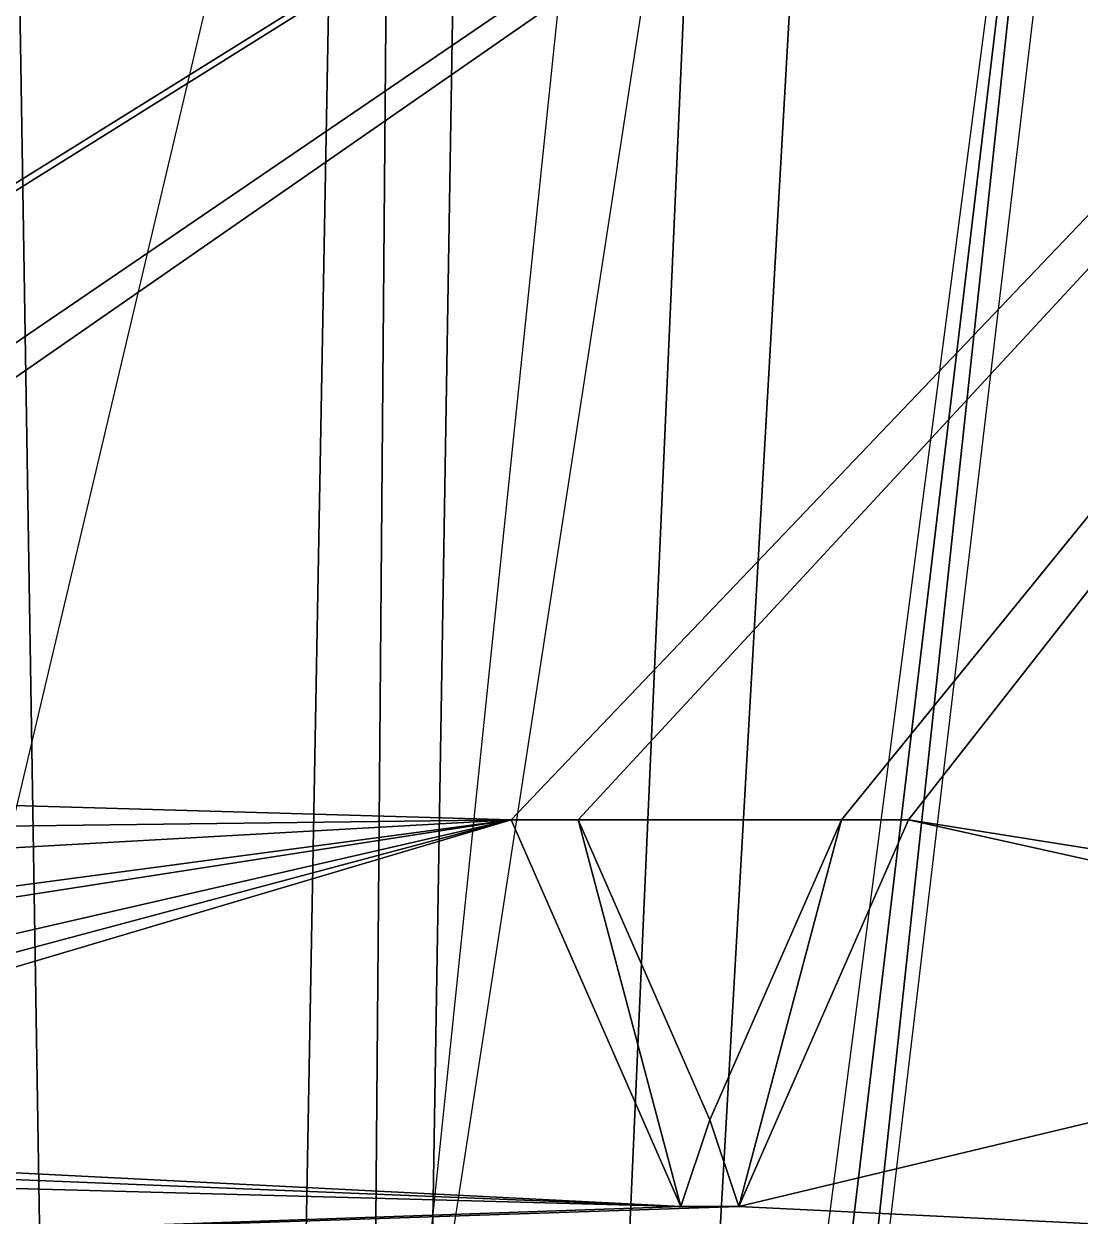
# Model space of a CAD drawing. Header units: millimetres. Extents: x -228 to 228, y -204 to 237.
# Drawn here: x 28.256 to 30.94, y 20.757 to 23.786 of the extents above; entities that cross this region are included whole.
import ezdxf

# ---------------------------------------------------------------- set-up
doc = ezdxf.new("R2010")
doc.units = ezdxf.units.MM
doc.header["$LTSCALE"] = 127.314815
for name, color, linetype in [('1821', 7, 'CONTINUOUS'), ('2409', 7, 'CONTINUOUS'), ('2468', 7, 'CONTINUOUS'), ('2574', 7, 'CONTINUOUS'), ('5003', 7, 'CONTINUOUS'), ('5004', 7, 'CONTINUOUS'), ('5201', 7, 'CONTINUOUS'), ('5315', 7, 'CONTINUOUS'), ('5316', 7, 'CONTINUOUS'), ('5322', 7, 'CONTINUOUS'), ('5356', 7, 'CONTINUOUS'), ('5357', 7, 'CONTINUOUS'), ('5358', 7, 'CONTINUOUS'), ('5359', 7, 'CONTINUOUS'), ('5360', 7, 'CONTINUOUS'), ('5361', 7, 'CONTINUOUS'), ('5362', 7, 'CONTINUOUS')]:
    doc.layers.add(name, color=color, linetype=linetype)

msp = doc.modelspace()

# ---------------------------------------------------------------- linework, layer by layer
at = {"layer": '1821', "color": 5, "linetype": 'Continuous'}
msp.add_3dface([(100.6267, 31.3952, 17.1), (-23.6249, 19.4486, 17.1), (102.6267, 31.3952, 17.1), (100.6267, 31.3952, 17.1)], dxfattribs=at)
at = {"layer": '2409', "color": 6, "linetype": 'Continuous'}
msp.add_3dface([(26.3583, 13.8518, 1060.7024), (23.8895, 17.7325, 1059.277), (29.3011, 26.2986, 1062.4014), (26.3583, 13.8518, 1060.7024)], dxfattribs=at)
at = {"layer": '2468', "color": 6, "linetype": 'Continuous'}
for points in [[(31.0245, 26.2898, 1083.49), (30.14, 18.0582, 1075.3027), (31.1346, 26.4481, 1077.0776), (31.0245, 26.2898, 1083.49)], [(29.9121, 17.7616, 1083.49), (30.0261, 17.9095, 1079.4167), (31.0245, 26.2898, 1083.49), (29.9121, 17.7616, 1083.49)], [(30.0261, 17.9095, 1079.4167), (30.14, 18.0582, 1075.3027), (31.0245, 26.2898, 1083.49), (30.0261, 17.9095, 1079.4167)]]:
    msp.add_3dface(points, dxfattribs=at)
at = {"layer": '2574', "color": 6, "linetype": 'Continuous'}
msp.add_3dface([(30.174, 26.0792, 1083.49), (29.8741, 26.338, 1066.4123), (29.1733, 19.588, 1066.048), (30.174, 26.0792, 1083.49)], dxfattribs=at)
at = {"layer": '5003', "color": 6, "linetype": 'Continuous'}
for points in [[(29, 2.7124, 1039.01), (29.3001, 38.5788, 1039.01), (29.6211, 40.5935, 1039.01), (29, 2.7124, 1039.01)], [(30.2955, 32.0383, 1039.01), (29, 2.7124, 1039.01), (29.6211, 40.5935, 1039.01), (30.2955, 32.0383, 1039.01)], [(29.3001, 38.5788, 1039.01), (28.6139, 1, 1039.01), (28.0565, 35.5761, 1039.01), (29.3001, 38.5788, 1039.01)], [(28.6139, 1, 1039.01), (29.3001, 38.5788, 1039.01), (29, 2.7124, 1039.01), (28.6139, 1, 1039.01)], [(28.6139, 1, 1039.01), (26.5901, 1, 1039.01), (28.0565, 35.5761, 1039.01), (28.6139, 1, 1039.01)], [(29, 2.7124, 1039.01), (36.251, 29.0508, 1039.01), (37.8171, 33.0922, 1039.01), (29, 2.7124, 1039.01)], [(44.663, 10.9983, 1039.01), (29, 2.7124, 1039.01), (37.8171, 33.0922, 1039.01), (44.663, 10.9983, 1039.01)], [(30.2955, 32.0383, 1039.01), (30.5255, 29.5033, 1039.01), (29, 2.7124, 1039.01), (30.2955, 32.0383, 1039.01)], [(30.5255, 29.5033, 1039.01), (32.5562, 27.9678, 1039.01), (29, 2.7124, 1039.01), (30.5255, 29.5033, 1039.01)], [(36.1233, 28.6576, 1039.01), (36.251, 29.0508, 1039.01), (29, 2.7124, 1039.01), (36.1233, 28.6576, 1039.01)], [(36.007, 28.5247, 1039.01), (36.1233, 28.6576, 1039.01), (29, 2.7124, 1039.01), (36.007, 28.5247, 1039.01)], [(35.8846, 28.3975, 1039.01), (36.007, 28.5247, 1039.01), (29, 2.7124, 1039.01), (35.8846, 28.3975, 1039.01)], [(35.0581, 28.4371, 1039.01), (35.117, 28.383, 1039.01), (29, 2.7124, 1039.01), (35.0581, 28.4371, 1039.01)], [(32.5562, 27.9678, 1039.01), (35.0581, 28.4371, 1039.01), (29, 2.7124, 1039.01), (32.5562, 27.9678, 1039.01)], [(35.5037, 28.2366, 1039.01), (35.8846, 28.3975, 1039.01), (29, 2.7124, 1039.01), (35.5037, 28.2366, 1039.01)], [(35.117, 28.383, 1039.01), (35.5037, 28.2366, 1039.01), (29, 2.7124, 1039.01), (35.117, 28.383, 1039.01)]]:
    msp.add_3dface(points, dxfattribs=at)
at = {"layer": '5004', "color": 6, "linetype": 'Continuous'}
for points in [[(30.06, 30.2289, 1041.01), (19.2973, 24.9519, 1041.01), (19.925, 19.3605, 1041.01), (30.06, 30.2289, 1041.01)], [(30.6713, 28.5384, 1041.01), (20.9561, 18.1201, 1041.01), (32.6549, 27.9819, 1041.01), (30.6713, 28.5384, 1041.01)], [(32.6549, 27.9819, 1041.01), (20.9561, 18.1201, 1041.01), (25.7236, 21.8156, 1041.01), (32.6549, 27.9819, 1041.01)], [(25.8098, 21.8719, 1041.01), (32.6549, 27.9819, 1041.01), (25.7236, 21.8156, 1041.01), (25.8098, 21.8719, 1041.01)], [(35.1447, 27.683, 1041.01), (32.6549, 27.9819, 1041.01), (25.8098, 21.8719, 1041.01), (35.1447, 27.683, 1041.01)], [(25.896, 21.9, 1041.01), (35.1447, 27.683, 1041.01), (25.8098, 21.8719, 1041.01), (25.896, 21.9, 1041.01)], [(26.614, 21.8719, 1041.01), (35.1447, 27.683, 1041.01), (25.896, 21.9, 1041.01), (26.614, 21.8719, 1041.01)], [(26.7289, 21.8437, 1041.01), (35.1447, 27.683, 1041.01), (26.614, 21.8719, 1041.01), (26.7289, 21.8437, 1041.01)], [(29.4945, 21.7641, 1041.01), (35.1447, 27.683, 1041.01), (26.7289, 21.8437, 1041.01), (29.4945, 21.7641, 1041.01)], [(35.1447, 27.683, 1041.01), (29.4945, 21.7641, 1041.01), (29.6647, 21.7641, 1041.01), (35.1447, 27.683, 1041.01)], [(30.3339, 21.7641, 1041.01), (35.1447, 27.683, 1041.01), (29.6647, 21.7641, 1041.01), (30.3339, 21.7641, 1041.01)], [(30.5041, 21.7641, 1041.01), (35.1447, 27.683, 1041.01), (30.3339, 21.7641, 1041.01), (30.5041, 21.7641, 1041.01)], [(33.1644, 21.3411, 1041.01), (35.1447, 27.683, 1041.01), (30.5041, 21.7641, 1041.01), (33.1644, 21.3411, 1041.01)], [(26.8438, 21.7312, 1041.01), (29.4945, 21.7641, 1041.01), (26.7289, 21.8437, 1041.01), (26.8438, 21.7312, 1041.01)], [(29.9258, 20.7816, 1041.01), (29.4945, 21.7641, 1041.01), (26.7289, 20.9438, 1041.01), (29.9258, 20.7816, 1041.01)], [(26.7289, 20.9438, 1041.01), (29.4945, 21.7641, 1041.01), (26.8438, 21.0562, 1041.01), (26.7289, 20.9438, 1041.01)], [(26.8438, 21.0562, 1041.01), (29.4945, 21.7641, 1041.01), (26.9013, 21.1687, 1041.01), (26.8438, 21.0562, 1041.01)], [(26.9013, 21.6188, 1041.01), (29.4945, 21.7641, 1041.01), (26.8438, 21.7312, 1041.01), (26.9013, 21.6188, 1041.01)], [(26.9013, 21.1687, 1041.01), (29.4945, 21.7641, 1041.01), (26.93, 21.3656, 1041.01), (26.9013, 21.1687, 1041.01)], [(26.93, 21.4219, 1041.01), (29.4945, 21.7641, 1041.01), (26.9013, 21.6188, 1041.01), (26.93, 21.4219, 1041.01)], [(26.93, 21.3656, 1041.01), (29.4945, 21.7641, 1041.01), (26.93, 21.4219, 1041.01), (26.93, 21.3656, 1041.01)], [(29.9993, 21.0021, 1041.01), (30.3339, 21.7641, 1041.01), (29.6647, 21.7641, 1041.01), (29.9993, 21.0021, 1041.01)], [(30.0728, 20.7816, 1041.01), (32.409, 21.3408, 1041.01), (30.5041, 21.7641, 1041.01), (30.0728, 20.7816, 1041.01)], [(32.409, 21.3408, 1041.01), (33.1644, 21.3411, 1041.01), (30.5041, 21.7641, 1041.01), (32.409, 21.3408, 1041.01)], [(32.0319, 20.6863, 1041.01), (32.409, 21.3408, 1041.01), (30.0728, 20.7816, 1041.01), (32.0319, 20.6863, 1041.01)], [(26.614, 20.9156, 1041.01), (29.9258, 20.7816, 1041.01), (26.7289, 20.9438, 1041.01), (26.614, 20.9156, 1041.01)], [(26.0109, 20.8875, 1041.01), (29.9258, 20.7816, 1041.01), (26.614, 20.9156, 1041.01), (26.0109, 20.8875, 1041.01)], [(29.9258, 20.7816, 1041.01), (26.0109, 20.8875, 1041.01), (26.4991, 20.6625, 1041.01), (29.9258, 20.7816, 1041.01)], [(32.0319, 20.6863, 1041.01), (30.0728, 20.7816, 1041.01), (26.4991, 20.6625, 1041.01), (32.0319, 20.6863, 1041.01)], [(30.0728, 20.7816, 1041.01), (29.9258, 20.7816, 1041.01), (26.4991, 20.6625, 1041.01), (30.0728, 20.7816, 1041.01)]]:
    msp.add_3dface(points, dxfattribs=at)
at = {"layer": '5201', "color": 6, "linetype": 'Continuous'}
for points in [[(25.3841, 24.035, 1050.51), (25.814, 23.5727, 1050.51), (30.2352, 30.1736, 1050.51), (25.3841, 24.035, 1050.51)], [(25.814, 23.5727, 1050.51), (30.6565, 28.7657, 1050.51), (30.2352, 30.1736, 1050.51), (25.814, 23.5727, 1050.51)]]:
    msp.add_3dface(points, dxfattribs=at)
at = {"layer": '5315', "color": 6, "linetype": 'Continuous'}
msp.add_3dface([(30.06, 30.2289, 1041.01), (19.925, 19.3605, 1041.01), (24.9401, 24.4954, 1050.51), (30.06, 30.2289, 1041.01)], dxfattribs=at)
at = {"layer": '5316', "color": 6, "linetype": 'Continuous'}
for points in [[(30.6565, 28.7657, 1050.51), (25.814, 23.5727, 1050.51), (20.7914, 18.1245, 1048.0845), (30.6565, 28.7657, 1050.51)], [(30.6565, 28.7657, 1050.51), (20.7914, 18.1245, 1048.0845), (30.6636, 28.6466, 1045.5593), (30.6565, 28.7657, 1050.51)], [(20.7914, 18.1245, 1048.0845), (20.9561, 18.1201, 1041.01), (30.6636, 28.6466, 1045.5593), (20.7914, 18.1245, 1048.0845)], [(20.9561, 18.1201, 1041.01), (30.6713, 28.5384, 1041.01), (30.6636, 28.6466, 1045.5593), (20.9561, 18.1201, 1041.01)]]:
    msp.add_3dface(points, dxfattribs=at)
at = {"layer": '5322', "color": 6, "linetype": 'Continuous'}
for points in [[(29.6647, 21.7641, 1041.11), (29.4945, 21.7641, 1041.11), (29.9258, 20.7816, 1041.11), (29.6647, 21.7641, 1041.11)], [(29.9993, 21.0021, 1041.11), (29.6647, 21.7641, 1041.11), (29.9258, 20.7816, 1041.11), (29.9993, 21.0021, 1041.11)], [(30.3339, 21.7641, 1041.11), (29.9993, 21.0021, 1041.11), (30.0728, 20.7816, 1041.11), (30.3339, 21.7641, 1041.11)], [(30.5041, 21.7641, 1041.11), (30.3339, 21.7641, 1041.11), (30.0728, 20.7816, 1041.11), (30.5041, 21.7641, 1041.11)], [(30.0728, 20.7816, 1041.11), (29.9993, 21.0021, 1041.11), (29.9258, 20.7816, 1041.11), (30.0728, 20.7816, 1041.11)]]:
    msp.add_3dface(points, dxfattribs=at)
at = {"layer": '5356', "color": 6, "linetype": 'Continuous'}
for points in [[(29.4945, 21.7641, 1041.01), (29.9258, 20.7816, 1041.01), (29.4945, 21.7641, 1041.11), (29.4945, 21.7641, 1041.01)], [(29.4945, 21.7641, 1041.11), (29.9258, 20.7816, 1041.01), (29.9258, 20.7816, 1041.11), (29.4945, 21.7641, 1041.11)]]:
    msp.add_3dface(points, dxfattribs=at)
at = {"layer": '5357', "color": 6, "linetype": 'Continuous'}
for points in [[(29.9258, 20.7816, 1041.01), (30.0728, 20.7816, 1041.01), (29.9258, 20.7816, 1041.11), (29.9258, 20.7816, 1041.01)], [(30.0728, 20.7816, 1041.01), (30.0728, 20.7816, 1041.11), (29.9258, 20.7816, 1041.11), (30.0728, 20.7816, 1041.01)]]:
    msp.add_3dface(points, dxfattribs=at)
at = {"layer": '5358', "color": 6, "linetype": 'Continuous'}
for points in [[(30.0728, 20.7816, 1041.01), (30.5041, 21.7641, 1041.01), (30.0728, 20.7816, 1041.11), (30.0728, 20.7816, 1041.01)], [(30.5041, 21.7641, 1041.01), (30.5041, 21.7641, 1041.11), (30.0728, 20.7816, 1041.11), (30.5041, 21.7641, 1041.01)]]:
    msp.add_3dface(points, dxfattribs=at)
at = {"layer": '5359', "color": 6, "linetype": 'Continuous'}
for points in [[(30.5041, 21.7641, 1041.01), (30.3339, 21.7641, 1041.01), (30.5041, 21.7641, 1041.11), (30.5041, 21.7641, 1041.01)], [(30.3339, 21.7641, 1041.01), (30.3339, 21.7641, 1041.11), (30.5041, 21.7641, 1041.11), (30.3339, 21.7641, 1041.01)]]:
    msp.add_3dface(points, dxfattribs=at)
at = {"layer": '5360', "color": 6, "linetype": 'Continuous'}
for points in [[(30.3339, 21.7641, 1041.01), (29.9993, 21.0021, 1041.01), (30.3339, 21.7641, 1041.11), (30.3339, 21.7641, 1041.01)], [(29.9993, 21.0021, 1041.01), (29.9993, 21.0021, 1041.11), (30.3339, 21.7641, 1041.11), (29.9993, 21.0021, 1041.01)]]:
    msp.add_3dface(points, dxfattribs=at)
at = {"layer": '5361', "color": 6, "linetype": 'Continuous'}
for points in [[(29.9993, 21.0021, 1041.01), (29.6647, 21.7641, 1041.01), (29.9993, 21.0021, 1041.11), (29.9993, 21.0021, 1041.01)], [(29.6647, 21.7641, 1041.01), (29.6647, 21.7641, 1041.11), (29.9993, 21.0021, 1041.11), (29.6647, 21.7641, 1041.01)]]:
    msp.add_3dface(points, dxfattribs=at)
at = {"layer": '5362', "color": 6, "linetype": 'Continuous'}
for points in [[(29.6647, 21.7641, 1041.01), (29.4945, 21.7641, 1041.01), (29.6647, 21.7641, 1041.11), (29.6647, 21.7641, 1041.01)], [(29.4945, 21.7641, 1041.01), (29.4945, 21.7641, 1041.11), (29.6647, 21.7641, 1041.11), (29.4945, 21.7641, 1041.01)]]:
    msp.add_3dface(points, dxfattribs=at)

doc.saveas('drawing.dxf')
